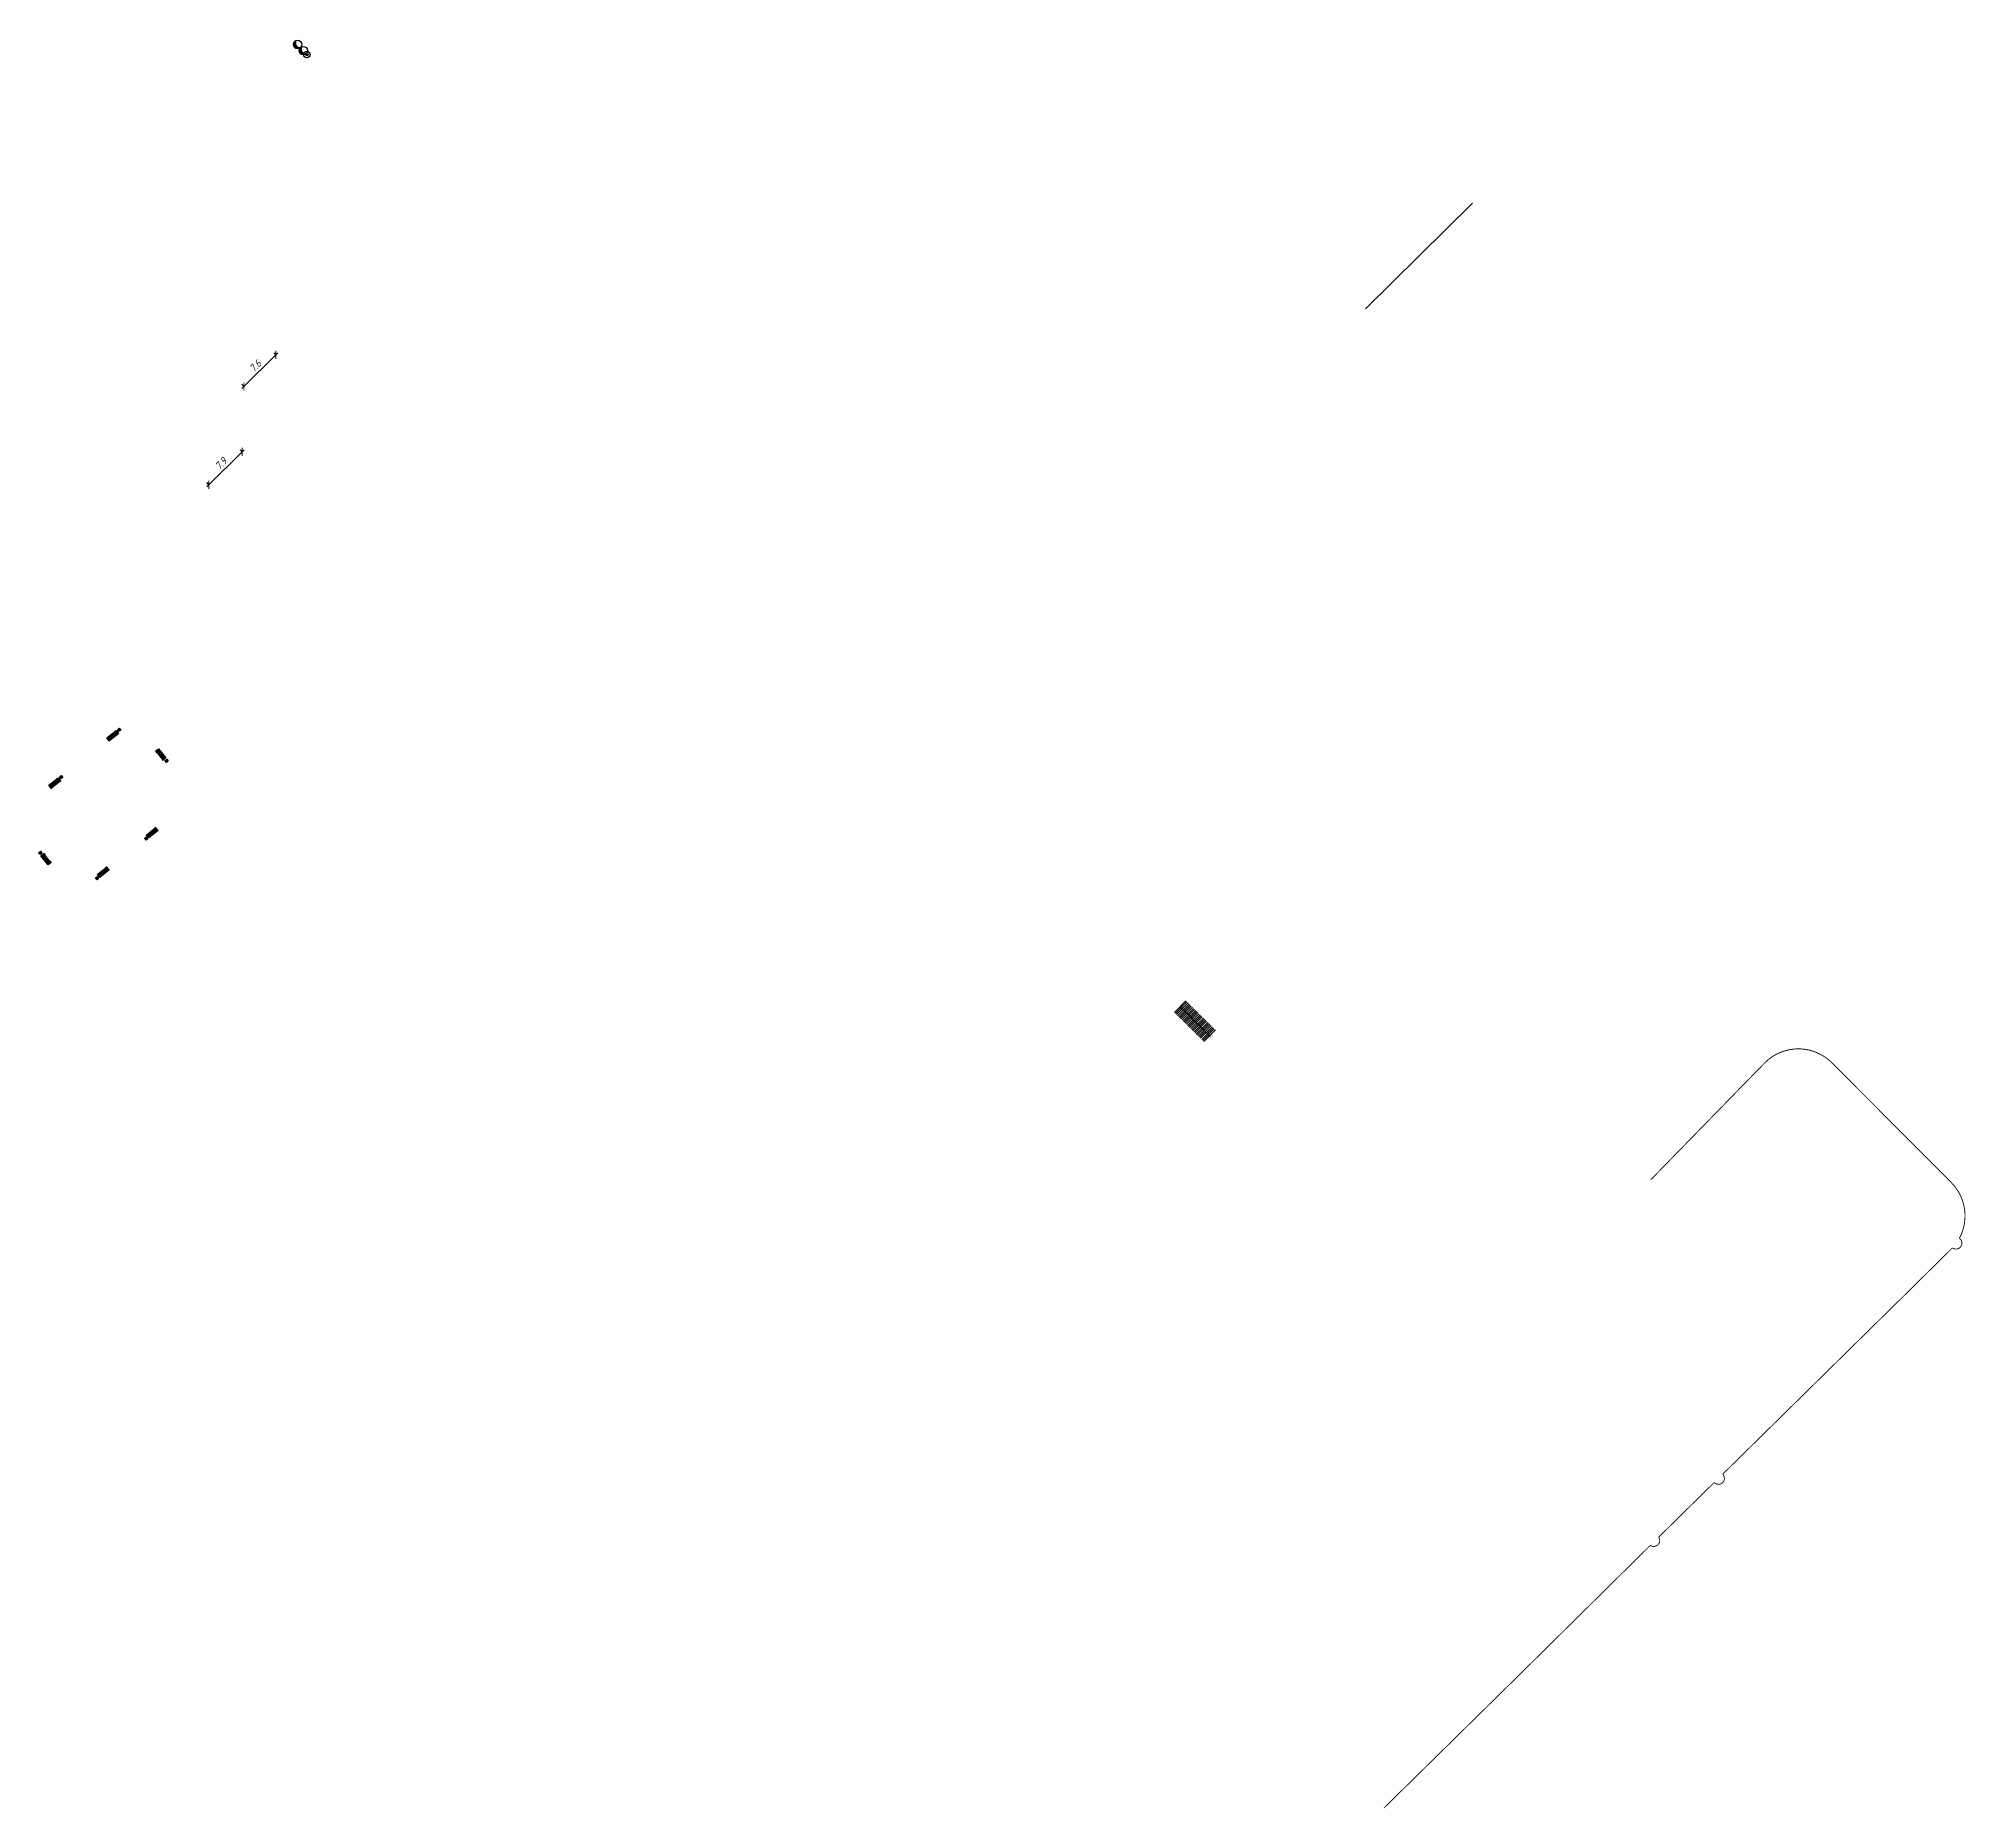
# Model space of a CAD drawing. Extents: x -2918 to -212, y 225 to 5715.
# Drawn here: x -1918 to -1592, y 731.8 to 1031.4 of the extents above; entities that cross this region are included whole.
import ezdxf
from ezdxf.enums import TextEntityAlignment as Align

# ---------------------------------------------------------------- set-up
doc = ezdxf.new("R2010")
doc.units = 0
doc.layers.get('0').update_dxf_attribs({"linetype": 'CONTINUOUS'})
doc.layers.get('DEFPOINTS').update_dxf_attribs({"linetype": 'CONTINUOUS'})
for name, color, linetype in [('$148$БР_1000_300_150', 27, 'CONTINUOUS'), ('_ВИДОВОЙ_ЭКРАН', 254, 'CONTINUOUS'), ('БР_1000_300_150', 27, 'CONTINUOUS'), ('ДВ_ГП_П_МАФ', 20, 'CONTINUOUS'), ('ДВ_ГП_П_НО_СВЕТИЛЬНИК', 1, 'CONTINUOUS'), ('ДВ_ГП_П_НО_СВЕТИЛЬНИК_КОНТ', 80, 'CONTINUOUS'), ('ДВ_ГП_П_НО_ФУТЛЯР', 180, 'CONTINUOUS'), ('ЛЕСТНИЦЫ', 4, 'CONTINUOUS')]:
    doc.layers.add(name, color=color, linetype=linetype)
doc.styles.add('ISOCPEUR', font='isocpeur.ttf', dxfattribs={"width": 0.65})
doc.styles.add('НО', font='isocpeur.ttf')
doc.styles.add('СПДС', font='isocpeur.ttf', dxfattribs={"width": 0.9, "oblique": 15})
doc.dimstyles.new('ДЕЛОВОЙ_ВЕКТОР', dxfattribs={"dimtxt": 1.25, "dimasz": 1, "dimexe": 0.5, "dimexo": 0, "dimgap": 0.5, "dimtad": 1, "dimdec": 1, "dimzin": 1, "dimtxsty": 'СПДС', "dimblk": 'ARCHTICK', "dimcen": 0, "dimdle": 0.5, "dimclrd": 150, "dimclre": 150, "dimclrt": 150, "dimazin": 3, "dimtfac": 1, "dimtdec": 1, "dimtmove": 0, "dimatfit": 3, "dimtolj": 1, "dimtzin": 9})

# ---------------------------------------------------------------- blocks, each defined once
blk = doc.blocks.new('_ARCHTICK')
at = {"color": 0, "linetype": 'BYBLOCK', "const_width": 0.15}
blk.add_lwpolyline([(-0.5, -0.5), (0.5, 0.5)], dxfattribs=at)
blk = doc.blocks.new('*D139')
at = {"color": 150}
for p, q in [((-1877.53, 978.22), (-1883.61, 972.17)), ((-1877.88, 977.87), (-1878.23, 978.22)), ((-1883.26, 972.52), (-1883.61, 972.88))]:
    blk.add_line(p, q, dxfattribs=at)
at = {"layer": 'DEFPOINTS', "color": 0}
for p in [(-1877.88, 977.87), (-1883.26, 972.52), (-1883.26, 972.52)]:
    blk.add_point(p, dxfattribs=at)
at = {"color": 150}
for p, rotation in [((-1877.88, 977.87), 44.8446078186643), ((-1883.26, 972.52), 224.8446078186643)]:
    blk.add_blockref('_ARCHTICK', p, dxfattribs=dict(at, rotation=rotation))
at = {"color": 150, "insert": (-1881.36, 975.99), "char_height": 1.25, "attachment_point": 5, "rotation": 44.8446, "style": 'СПДС'}
blk.add_mtext('\\A1;7.6', dxfattribs=at)
blk = doc.blocks.new('*U16')
at = {"layer": 'ДВ_ГП_П_НО_СВЕТИЛЬНИК'}
h = blk.add_hatch(color=256, dxfattribs=at)
h.dxf.hatch_style = 1
h.paths.add_polyline_path([(0, -0.4, 1), (0, 0.4, 1)])
at = {"layer": 'ДВ_ГП_П_НО_СВЕТИЛЬНИК_КОНТ', "linetype": 'CONTINUOUS'}
for points in [[(-4.66, -1.39, 0.445586), (-3.25, 0.18, -0.671828), (-5.79, 0.9, 0.622756)], [(-1.82, -1.39, 0.445586), (-0.4, 0.18, -0.671828), (-2.94, 0.9, 0.622756)]]:
    blk.add_hatch(color=256, dxfattribs=at).paths.add_polyline_path(points)
at = {"layer": 'ДВ_ГП_П_НО_СВЕТИЛЬНИК', "linetype": 'CONTINUOUS'}
for radius in [1.1, 0.395]:
    blk.add_circle((0, 0), radius, dxfattribs=at)
at = {"layer": 'ДВ_ГП_П_НО_СВЕТИЛЬНИК_КОНТ'}
for centre in [(-4.66, 0.03), (-1.82, 0.03)]:
    blk.add_circle(centre, 1.42, dxfattribs=at)
at = {"style": 'НО', "flags": 5}
blk.add_attdef('ТИП', (3.38, -4.37), '', height=2.5, dxfattribs=at)
at = {"layer": 'ДВ_ГП_П_НО_ФУТЛЯР', "style": 'НО', "flags": 4}
blk.add_attdef('ФИДЕР', text='', height=2.5, rotation=360, dxfattribs=at).set_placement((1.51, 2.07), align=Align.RIGHT)
blk.add_attdef('НОМЕР', (1.51, 2.07), '', height=2.5, rotation=360, dxfattribs=at)
blk = doc.blocks.new('*D147')
at = {"color": 150}
for p, q in [((-1889.56, 955.55), (-1883.22, 961.82)), ((-1883.57, 961.47), (-1883.93, 961.83)), ((-1889.2, 955.9), (-1889.56, 956.26))]:
    blk.add_line(p, q, dxfattribs=at)
at = {"layer": 'DEFPOINTS', "color": 0}
for p in [(-1883.57, 961.47), (-1883.57, 961.47), (-1889.2, 955.9)]:
    blk.add_point(p, dxfattribs=at)
at = {"color": 150}
for p, rotation in [((-1883.57, 961.47), 44.69568996129202), ((-1889.2, 955.9), 224.695689961292)]:
    blk.add_blockref('_ARCHTICK', p, dxfattribs=dict(at, rotation=rotation))
at = {"color": 150, "insert": (-1887.18, 959.49), "char_height": 1.25, "attachment_point": 5, "rotation": 44.6957, "style": 'СПДС'}
blk.add_mtext('\\A1;7.9', dxfattribs=at)
blk = doc.blocks.new('АР_КРУЖОК_1_1')
at = {"color": 0, "linetype": 'BYBLOCK'}
blk.add_circle((0, 0), 75, dxfattribs=at)
blk = doc.blocks.new('*U271')
at = {"color": 0, "linetype": 'BYBLOCK'}
for q in [(-500, 85), (-500, -85)]:
    blk.add_line((0, 0), q, dxfattribs=at)
blk = doc.blocks.new('*U174')
at = {"color": 4, "linetype": 'BYBLOCK'}
for p, q in [((-4224, 5607), (-6437, 3939)), ((-4068, 5399), (-6281, 3732)), ((-3911, 5191), (-6124, 3524)), ((-3755, 4984), (-5968, 3316)), ((-3598, 4776), (-5811, 3109)), ((-3442, 4568), (-5655, 2901)), ((-3286, 4361), (-5499, 2694)), ((-3129, 4153), (-5342, 2486)), ((-2973, 3946), (-5186, 2278)), ((-2816, 3738), (-5029, 2071)), ((-2660, 3530), (-4873, 1863)), ((-2503, 3323), (-4716, 1655)), ((-2347, 3115), (-4560, 1448)), ((-2190, 2907), (-4403, 1240)), ((-2034, 2700), (-4247, 1032)), ((-1877, 2492), (-4090, 825)), ((-1721, 2284), (-3934, 617)), ((-1565, 2077), (-3778, 409)), ((-1408, 1869), (-3621, 202)), ((-1252, 1661), (-3465, -6)), ((-1095, 1454), (-3308, -214)), ((-939, 1246), (-3152, -421)), ((-782, 1038), (-2995, -629)), ((-626, 831), (-2839, -837)), ((-469, 623), (-2682, -1044)), ((-313, 415), (-2526, -1252)), ((-156, 208), (-2369, -1460)), ((0, 0), (-2213, -1667))]:
    blk.add_line(p, q, dxfattribs=at)
blk.add_lwpolyline([(-5331, 4773), (-1106, -834)], dxfattribs=at)
at = {"color": 4, "linetype": 'BYBLOCK', "rotation": 126.9953465196973}
for name, p in [('*U271', (-5331, 4773)), ('АР_КРУЖОК_1_1', (-1106, -834))]:
    blk.add_blockref(name, p, dxfattribs=at)
at = {"layer": '_ВИДОВОЙ_ЭКРАН', "color": 4, "ltscale": 20, "style": 'ISOCPEUR', "width": 0.65}
blk.add_attdef('УКЛОН', text='', height=250, rotation=216.99535, dxfattribs=at).set_placement((-1106, -834), align=Align.BOTTOM_CENTER)
blk = doc.blocks.new('*U46')
at = {"layer": 'ДВ_ГП_П_МАФ'}
for p, q in [((0.31, -0.2), (0.31, 0.03)), ((0.34, -0.2), (0.34, 0.03)), ((2.44, -0.2), (2.44, 0.03)), ((2.47, -0.2), (2.47, 0.03)), ((0.05, -0.89), (0.11, -0.89)), ((0.2, -0.36), (2.58, -0.36)), ((0.2, -0.52), (2.58, -0.52)), ((0.2, -0.67), (2.58, -0.67)), ((0.31, -0.99), (0.31, -0.83)), ((0.34, -0.99), (0.34, -0.83)), ((2.44, -0.99), (2.44, -0.83)), ((2.47, -0.99), (2.47, -0.83)), ((2.73, -0.89), (2.67, -0.89))]:
    blk.add_line(p, q, dxfattribs=at)
for points in [[(0, -0.89), (0, 0), (2.78, 0), (2.78, -0.89)], [(0.05, -0.89), (0.05, -0.05), (2.73, -0.05), (2.73, -0.89)], [(0.06, -0.89), (0.06, -0.06), (2.72, -0.06), (2.72, -0.89)], [(0.09, -0.89), (0.09, -0.09), (2.69, -0.09), (2.69, -0.89)], [(0.11, -0.89), (0.11, -0.11), (2.67, -0.11), (2.67, -0.89)]]:
    blk.add_lwpolyline(points, dxfattribs=at)
for points in [[(0.2, -0.83), (2.58, -0.83), (2.58, -0.2), (0.2, -0.2)], [(0.23, -0.81), (2.56, -0.81), (2.56, -0.23), (0.23, -0.23)]]:
    blk.add_lwpolyline(points, close=True, dxfattribs=at)
for centre in [(0.04, -0.89), (2.74, -0.89)]:
    blk.add_arc(centre, 0.0449, 187.7438, 352.9746, dxfattribs=at)
blk = doc.blocks.new('УРНА__')
at = {"layer": 'ДВ_ГП_П_МАФ'}
for points in [[(-0.2, -0.2), (-0.2, 0.2), (0.2, 0.2), (0.2, -0.2)], [(-0.07, 0.17), (-0.17, 0.07), (-0.17, -0.07), (-0.07, -0.17), (0.07, -0.17), (0.17, -0.07), (0.17, 0.07), (0.07, 0.17)], [(-0.06, 0.15), (-0.15, 0.06), (-0.15, -0.06), (-0.06, -0.15), (0.06, -0.15), (0.15, -0.06), (0.15, 0.06), (0.06, 0.15)]]:
    blk.add_lwpolyline(points, close=True, dxfattribs=at)
blk.add_circle((0, 0), 0.104, dxfattribs=at)

msp = doc.modelspace()

# ---------------------------------------------------------------- linework, layer by layer
at = {"layer": '$148$БР_1000_300_150'}
msp.add_lwpolyline([(-1690.39, 731.9, 0.15, 0.15, 0), (-1668.09, 753.85, 0.15, 0.15, 0), (-1647.24, 774.47, 0.15, 0.15, 0), (-1645.31, 776.37, 0.15, 0.15, 0.841293), (-1643.91, 777.75, 0.15, 0.15, 0), (-1634.51, 787.01, 0.15, 0.15, 1.01222), (-1633.08, 788.41, 0.15, 0.15, 0), (-1604.03, 817.02, 0.15, 0.15, 0), (-1594.2, 826.72, 0.15, 0.15, 1.011361), (-1593.03, 828.35, 0.15, 0.15, 0.330929), (-1594.41, 837.79, 0.15, 0.15, 0), (-1614.6, 858.06, 0.15, 0.15, 0.418446), (-1626, 858, 0.15, 0.15, 0), (-1645.22, 838.28, 0, 0, 0)], format="xyseb", dxfattribs=at)
at = {"layer": 'БР_1000_300_150'}
msp.add_lwpolyline([(-1693.52, 985.67), (-1675.42, 1003.55)], dxfattribs=at)

# ---------------------------------------------------------------- block references
at = {"layer": 'ДВ_ГП_П_МАФ'}
for p, xscale, yscale, zscale, rotation in [((-1906.45, 913.07), 0.7192553719219982, 0.7192553719219982, 0.7192553719219982, 38.16075514578586), ((-1897.72, 911.22), 0.7192553719219981, 0.7192553719219981, 0.7192553719219981, 308.3815357610771), ((-1916.26, 905.05), 0.7192553719219982, 0.7192553719219982, 0.7192553719219982, 38.16075514578586), ((-1897.81, 897.38), 0.7192553719219982, 0.7192553719219982, 0.7192553719219982, 219.3786560864903), ((-1916.39, 891.55), 0.7192553719219984, 0.7192553719219984, 0.7192553719219984, 128.6874358934023), ((-1906.1, 890.71), 0.7192553719219982, 0.7192553719219982, 0.7192553719219982, 219.3786560864903)]:
    msp.add_blockref('*U46', p, dxfattribs=dict(at, xscale=xscale, yscale=yscale, zscale=zscale, rotation=rotation))
for p, rotation in [((-1904.41, 914.41), 38.92299945685636), ((-1914.22, 906.39), 38.92299945685636), ((-1896.37, 909.19), 309.1437800721476), ((-1917.75, 893.57), 129.4496802044728), ((-1899.82, 896), 220.1409003975608), ((-1908.11, 889.33), 220.1409003975608)]:
    msp.add_blockref('УРНА__', p, dxfattribs=dict(at, rotation=rotation))
at = {"layer": 'ДВ_ГП_П_НО_СВЕТИЛЬНИК_КОНТ', "xscale": 0.5, "yscale": 0.5, "rotation": 312.7449091546959}
msp.add_blockref('*U16', (-1872.63, 1028.71), dxfattribs=at)
at = {"layer": 'ЛЕСТНИЦЫ', "color": 4, "xscale": 0.001, "yscale": 0.001, "zscale": 0.001, "rotation": 8.399650929127903}
msp.add_blockref('*U174', (-1718.91, 863.62), dxfattribs=at).add_auto_attribs({'УКЛОН': '260х170'})

# ---------------------------------------------------------------- dimensions: what is measured, and where the dimension line sits
for p1, p2, picture, middle in [((-1877.88, 977.87), (-1883.26, 972.52), '*D139', (-1881.36, 975.99)), ((-1889.2, 955.9), (-1883.57, 961.47), '*D147', (-1887.18, 959.49))]:
    dim = msp.add_aligned_dim(p1=p1, p2=p2, distance=0, dimstyle='ДЕЛОВОЙ_ВЕКТОР')
    dim.commit()
    dim.dimension.update_dxf_attribs({"geometry": picture, "text_midpoint": middle})

doc.saveas('drawing.dxf')
